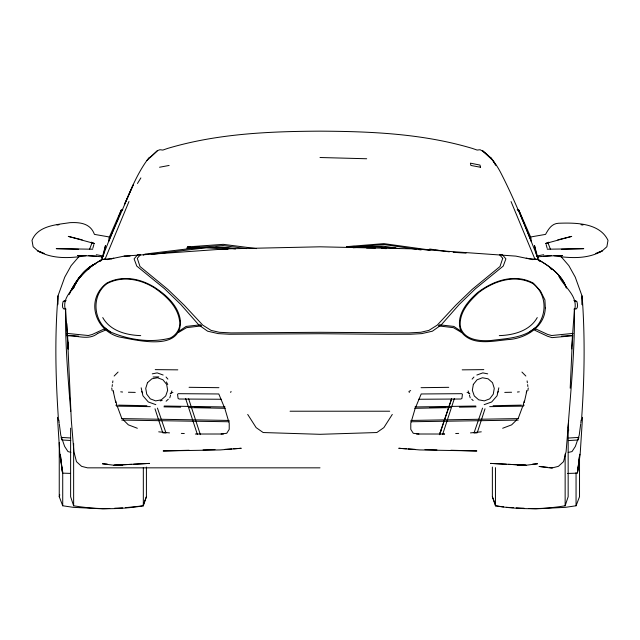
<?xml version="1.0" encoding="UTF-8"?>
<svg xmlns="http://www.w3.org/2000/svg" width="640" height="640" viewBox="0 0 640 640"><rect width="100%" height="100%" fill="white"/><g stroke="black" fill="none" stroke-linecap="round" stroke-linejoin="round"><path stroke-width="0.96" d="M574.904 308.744C577.544 295.08 563.488 286.56 558.464 275.392M582.136 304.656L581.984 295.832L575.248 277.128L568.848 265.632L560.856 256.368M570.208 388.2L571.968 348.992M572.432 335.568L571.776 348.92L572.816 335.384L561.424 336.144M572.664 333.816L574.44 308.808C574.992 348.552 571.008 388.184 567.992 427.776M118.952 216.224L121.184 210.112L122.72 209.6M79.152 256.368L71.152 265.632L64.752 277.128L58.016 295.832C54.592 337.104 55.64 378.728 58.488 420.008M581.512 420.008C584.48 379.096 585.168 337.904 582.192 296.976L582.256 304.768M582.52 417.304L580.16 454.336L577.456 472.776L579.696 454.272L577.456 473.144L567.616 473.448M103.184 256.648L105.48 245.528L102.368 257.256L102 256.872L102.448 258.304L102 256.872M568.664 420.528L566.104 451.64L563.52 461.68L558.392 466.352L551.456 468.088L539.048 466.44L547.696 467.336M580.8 423.008L581.112 420.024M580.696 424L579.2 435.344L575.368 446.408L572.016 451.584L568.168 452.448M112.128 386.512L112.384 384.64M112.632 382.776L112.888 380.904M527.888 390.512L528.256 387.984M58.016 295.832L57.704 303.872M91.968 242.976L89.592 249.216M498.832 387.816L497.064 395.792L491.696 401.96L484.176 404.656M524.248 402.488L526.848 390.912M73.592 288.144C77.872 274.656 90.704 266.056 102.44 259.224M73.712 287.48C78.32 275.248 89.512 266.84 100.512 260.432M523.216 404.928L524.16 401.168M526.296 392.696L526.768 390.816M92.832 248.248L93.896 244.464M109.728 508.488L102.832 508.84L73.272 507.328L62.72 505.776L59.248 496.712L59.792 494.84M169.776 397.856L170.56 395.256M171.08 393.52L171.856 390.92M538 256.872L537.552 258.304L538 256.872L537.632 257.256L534.52 245.528L536.816 256.648M485 408.792L477.24 432.816L473.984 433.056L478.112 421.04M441.184 429.928L439.64 434.648L451.608 398.856L439.36 434.688M442.616 434.456L454.352 398.616M492.368 467.056L492.368 496.712L495.448 505.84C518.44 509.592 542.168 509.688 565.144 505.776L568.16 496.712L568.16 428.128M70.616 428.128L70.616 496.712L73.64 505.776C96.616 509.688 120.336 509.592 143.328 505.84L146.408 496.712L146.408 467.056M478.744 419.192L482.56 408.104M230.68 392.472L231.048 391.4M429.168 250.528L429.696 249.024L449.368 251.872M69.2 294.528C74.312 282.864 82.656 270.688 93.624 264.528C83.704 271.896 74.944 281.688 69.784 292.984M518.232 418.368L522.88 405.824M529.056 508.488L535.952 508.84L565.504 507.328L576.056 505.776L579.528 496.712L579.528 454.344M142.872 505.84L146.408 496.712M100.52 261.416L101.096 259.976L104.952 259.016L106.544 259.56M101.056 260.584L109.72 238.736L133.192 184.968L124.352 204.712C131.384 188.48 138.12 171.768 149.008 157.64L150.416 157.016M117.12 220.84L118.224 218.072M104.912 259.488L128.968 201.528M420.928 394.616L415.104 408.656L410.776 423.312L410.784 429.368L413.264 433.272L418.92 434.008L444.648 434.024L443.864 434.024M109.424 236.904L121.184 210.112L108.88 241.184L109.08 236.928L94.448 234.392C90.472 223.544 80.6 222.12 69.84 222.672C56.4 224.752 37.896 225.584 32 240.352L33.12 246.728L38.256 251.344L42.56 252.856M235.504 248.96L222.784 247.184L187.032 248.088L187.576 246.904L223.24 244.344L256.512 248.608M72.216 289.904C77.704 279.552 84.368 268.488 95.536 263.616C88.656 267.544 83.376 273.408 78.312 279.44L78.312 279.44M78.168 279.416L72.32 289.424M137.464 183.496L140.872 177.912M392.288 414.432L383.872 427.608L376.832 432.536L320 434.312L263.168 432.536L256.128 427.608L247.712 414.432M535.72 327.408C547.576 315.2 546.856 294.032 532.96 283.616C515.072 274.04 494.032 280.84 478.88 292.44C469.096 301.44 458.656 312.624 460.376 326.976C464.024 340.208 480.04 341.392 491.384 340.456C506.552 338.432 523.656 338.216 535.72 327.408L529.576 331.968M72.496 288.816C67.8 294.608 63.304 300.88 65.096 308.744M537.256 317.568C529.76 330.944 513.624 335.16 499.296 335.616M497.352 392.832L498.464 391.368M472.12 379.128L473.936 377.032M438.4 325.88L439.392 324.808L453.864 326.424L461 331.208L461.8 332.64L453.408 327.648L439.336 325.992M88.536 269.416L89.864 267.984M114.144 376.024L118.072 372.064M170.12 393.92L171.464 392.568L172.936 392.592M516.912 419.664L511.648 424.848L502.672 428.256M147.024 160.432L157.472 150.648L159.888 149.736L162.864 150.064L167.528 148.456C216.88 133.68 268.808 131.4 320 131.16C371.192 131.4 423.12 133.68 472.472 148.456L477.136 150.064L480.112 149.736C489.704 154.68 496.544 164.32 501.328 173.864C515.656 201.928 527.176 231.376 538.944 260.584M149.944 157.576L157.472 150.648M166.112 401.224L168.312 399.208M143.376 255.096L145.056 254.08L200.04 247.352M121.152 210.68L122.712 209.792M410.672 390.584L408.952 391.4L409.32 392.472M65.864 300.504L63.52 301.432L65.312 300.984M595.768 253.408L602.168 250.904C587.792 259.272 569.944 258.344 554.04 255.736M476.856 375.024L482.816 372.888L487.704 373.84M597.44 252.856L601.744 251.344L606.88 246.72L608 240.352C599.576 222.664 575.392 222.68 558.528 223.256C551.656 223.528 548.432 229.264 545.552 234.392L530.92 236.928L531.12 241.184L518.816 210.112L517.28 209.6M533.456 259.56L535.048 259.016L538.912 259.976L539.48 261.416M548.76 242.184L545.48 243.552L571.72 236.384L557.816 239.84M107.112 259.64L124.128 256.12L226.976 248.848L320 246.808L413.024 248.848L515.872 256.12L532.888 259.64M65.928 300.672L63.144 301.448C62.32 304.048 61.344 310.224 65.976 309.088M160.208 400.904L162.144 400.448M111.008 258.92L113.776 258.28L102.704 259.456M152.296 373.84L157.184 372.888L163.144 375.024M159.56 167.24L169.128 165.448M537.504 255.864L543.688 254.728M85.96 255.736C70.056 258.344 52.208 259.272 37.832 250.904L44.232 253.408M481.28 431.832L470.496 432.896M538.824 256.736L551.28 255.664M141.92 505.976L125.488 507.68M57.04 225.016L58.984 224.744M568.36 440.568L578.224 439.976L578.88 437.408L568.84 438.008M467.064 392.592L468.536 392.568L469.88 394.024M195.352 434.024L221.08 434.008L226.736 433.272L229.216 429.368L229.224 423.312L224.896 408.656L219.072 394.616M151.272 254.408L206.248 247.744L227.976 249.312M200.664 325.992L186.592 327.648L178.2 332.64L179 331.208L186.136 326.424L200.608 324.808L201.6 325.88M115.784 405.192L116.632 405.096M517.408 392.032L519.296 391.832M574.024 309.088C578.656 310.224 577.68 304.048 576.856 301.448L574.072 300.672M347.024 247.56L346.464 246.672L383.88 243.632L430.168 250.056M348.976 247.4L384.104 244.56L416.216 249.224M231.728 448.96L224.984 449.352M233.632 448.816L241.232 448.272L220.312 449.928L163.152 450.968L189.12 450.24M187.032 248.088L223.048 245.552L246.544 248.616M353.144 247.76L370.088 246.584L395.784 248.008M366.56 248.016L375.496 248.024M561.44 249.264L583.752 248.656L547.28 249.216M519.232 464.984L517.304 465.104L526.144 465.232L537.528 463.784L532.712 464.096M131.656 464.32L113.856 465.232L102.472 463.784L107.288 464.096M133.632 464.216L149.456 463.408L113.856 465.232L122.696 465.104L120.768 464.984M114.656 508.232L122.536 507.832M455.704 433.528L458.664 433.4M346.464 246.672L354.432 246.368M352.952 247.336L383.568 246.192L399.128 248.584M543.6 256.12L562.48 255.496L556.872 255.544M187.576 246.904L190.52 246.824M194.456 246.712L199.376 246.584M203.064 449.896L215.024 449.6M153.104 377.016L158.816 376.888M504.752 392.4L511.584 392.248M493.104 405.712L521.416 405.136M414.72 408.312L450.672 407.592M518.216 418.592L410.832 420.448M475.816 406.04L414.984 406.96M518.216 420.096L410.832 421.76M459.352 407.152L476.024 406.864M489.704 406.64L523.376 406.128M421.056 387.688L448.744 387.328M462.192 369.848L483.8 369.624M429.792 407.52L445.592 407.36M421.136 393.968L461.728 393.68L462.44 394.328L461.912 398.424L460.896 399.016L418.624 399.256M124.128 256.12L130.072 256.088M155.24 369.624L177.808 369.848M290.056 411.216L389.696 411.216M568.408 427.808L568.68 430.352M221.08 434.008L223.464 434.008M416.536 434.008L418.92 434.008M320 467.84L87.496 467.84L81.608 466.352L76.48 461.68L73.896 451.64L71.336 420.528L67.728 342.232M218.864 393.968L178.272 393.68L177.56 394.328L178.088 398.424L179.104 399.016L221.376 399.256M83.128 255.544L77.52 255.496L96.4 256.12M194.408 407.36L210.208 407.52M229.168 421.76L121.784 420.096M225.024 406.96L164.184 406.04M229.168 420.448L121.784 418.592M189.072 387.304L218.928 387.688M116.624 406.128L150.296 406.64M92.72 249.216L56.248 248.656L78.56 249.264M163.976 406.864L180.648 407.152M118.584 405.136L146.896 405.712M189.328 407.592L225.28 408.312M128.416 392.248L135.248 392.4M415.016 449.352L408.272 448.96M424.976 449.6L436.936 449.896M450.88 450.24L476.848 450.968L419.688 449.928L398.768 448.272L406.368 448.816M320 157.512L366.688 158.752M453.192 252.296L466.048 253.136M70.416 473.392L62.544 473.144L60.304 454.272L62.544 472.776L59.84 454.336L57.48 417.304M169.504 432.896L158.72 431.832M181.336 433.4L184.296 433.528M88.72 255.672L101.176 256.736M67.568 335.568L68.224 348.92L67.184 335.384L78.576 336.144M506.368 464.216L490.544 463.408L526.144 465.232L508.344 464.32M506.392 507.328L513.288 507.68M516.248 507.832L524.128 508.232M424.448 249.608L429.392 249.88M435.32 250.208L438.288 250.376M381.424 248.36L386.368 248.64M70.28 437.944L61.12 437.408L61.776 439.976L70.792 440.504M215.8 247.144L233.576 248.4M140.704 335.616C126.376 335.16 110.24 330.944 102.744 317.568M549.624 467.536L552.504 467.84M537.296 259.456L526.224 258.28L529.472 258.64M120.704 391.832L122.592 392.032M523.368 405.096L524.216 405.192M581.016 224.744L582.96 225.016M496.864 505.976L503.536 506.92M418.168 249.504L421.088 249.928M82.184 239.84L68.28 236.384L94.52 243.552L91.24 242.184M96.312 254.728L102.496 255.864M574.688 300.984L576.48 301.432L574.136 300.504M70.872 452.336L67.984 451.584L64.632 446.408L60.8 435.344L59.304 424M155.824 404.656L148.304 401.96L142.936 395.792L141.168 387.816M137.328 428.256L128.352 424.848L123.088 419.664M110.424 331.968C128.752 339.856 150.528 343.104 169.976 338.16C176.656 335.072 181.128 327.872 179.504 320.456C177.488 306.216 165.616 295.464 154.24 287.752C140.144 279.056 122.24 275.56 107.04 283.616C90.696 295.496 93.04 322.352 110.424 331.968L104.28 327.408M489.584 157.016L490.992 157.64L495.792 165.184L492.976 160.432L482.528 150.648L492.976 160.432M517.288 209.792L518.848 210.68L521.048 216.224M537.56 259.224C549.296 266.056 562.128 274.656 566.408 288.144M539.488 260.432C550.488 266.84 561.68 275.248 566.288 287.48M471.688 399.208L473.152 400.552M521.928 372.064L525.856 376.024M550.136 267.984L551.464 269.416M166.064 377.032L167.88 379.128M141.536 391.368L142.648 392.832M166.368 381.912L167.768 384.48M550.408 249.216L548.032 242.976M530.576 236.904L518.816 210.112L518.848 210.68M511.032 201.528L535.088 259.488M521.776 218.072L522.88 220.84M492.368 496.712L495.912 505.84M117.12 405.824L121.768 418.368M157.44 408.104L161.256 419.192M161.888 421.04L166.016 433.056L162.76 432.816L155 408.792M188.624 398.8L200.36 434.648M185.656 398.616L197.384 434.456M468.144 390.92L468.92 393.52M469.44 395.256L470.224 397.856M546.104 244.464L547.168 248.248M113.232 390.816L113.704 392.696M115.84 401.168L116.784 404.928M113.152 390.912L115.752 402.488M582.376 298.272L581.984 295.832M111.744 387.984L112.112 390.512M527.112 380.904L527.368 382.776M527.616 384.64L527.872 386.512M58.888 420.024L59.2 423.008M70.72 411.376C67.984 377.256 65.088 343.064 65.56 308.808L67.504 337.4M68.032 348.992L66.776 323.512M57.624 298.272L57.808 304.76M576.056 472.592L576.056 505.776M565.144 454.008L565.144 505.776M495.448 467.64L495.448 505.84M143.328 467.64L143.328 505.84M73.64 443.424L73.64 505.776M62.72 471.592L62.72 505.776M59.248 442.568L59.248 496.712M180.448 321.2C181.24 351.904 136.944 340.104 119.112 336.944C94.64 330.368 85.4 299.56 106.544 283.24C122.016 274.856 140.256 278.384 154.608 287.368C166.52 295.112 178.944 306.304 180.448 321.2M572.864 333.416L572.464 335.792L552.04 337.632L547.552 336.256L534.616 330.16L535.464 328.808L547.744 334.472L551.672 335.52L572.864 333.416M545.296 307.928C544.88 326.232 527.064 337.568 510.408 339.408C494.56 340.416 472.624 346.96 461.28 331.928C454.696 316.656 466.912 301.76 477.984 292.304C493.616 280.512 515.064 273.096 533.456 283.24L540.416 290.888L544.928 299.96L545.296 307.928M473.352 384.376L472.336 390.288L474.288 395.944L478.672 399.816L484.328 400.88L489.736 398.84L493.272 394.16L494.272 388.36L492.512 382.688L488.128 378.816L482.472 377.752L477.064 379.792L473.352 384.376M147.488 382.688L145.728 388.36L146.728 394.16L150.264 398.84L155.672 400.88L161.328 399.816L165.712 395.944L167.664 390.288L166.648 384.376L162.936 379.792L157.528 377.752L151.872 378.816L147.488 382.688M502.72 258.312L500.008 266.496L472.184 289.384L455.824 305.16L437.24 325.128L428.928 330.368L420.728 332.28L409 332.904L320 332.304L231 332.904L219.272 332.28L211.072 330.368L202.76 325.128L184.176 305.16L167.816 289.384L139.992 266.496L137.28 258.312L140.576 254.528L137.624 254.736L134.104 258.88L136.776 266.088L164.544 288.728L180.808 304.496L198.92 325.048L207.616 331.192L218.208 333.608L229.344 334.248L320 333.72L388.256 334.32L410.656 334.248L421.792 333.608L432.384 331.192L441.08 325.048L459.192 304.496L475.456 288.728L503.224 266.088L505.896 258.88L502.376 254.736L499.424 254.528L502.72 258.312M97.752 333.368C89.008 340.656 77.888 335.448 67.792 335.816L67.184 335.624L67.136 333.416L88.328 335.52L92.256 334.472L104.536 328.808L105.384 330.16L97.752 333.368M480.44 167.24L470.872 165.448L470.416 163.16L480.024 165.088L480.44 167.24"/></g></svg>
